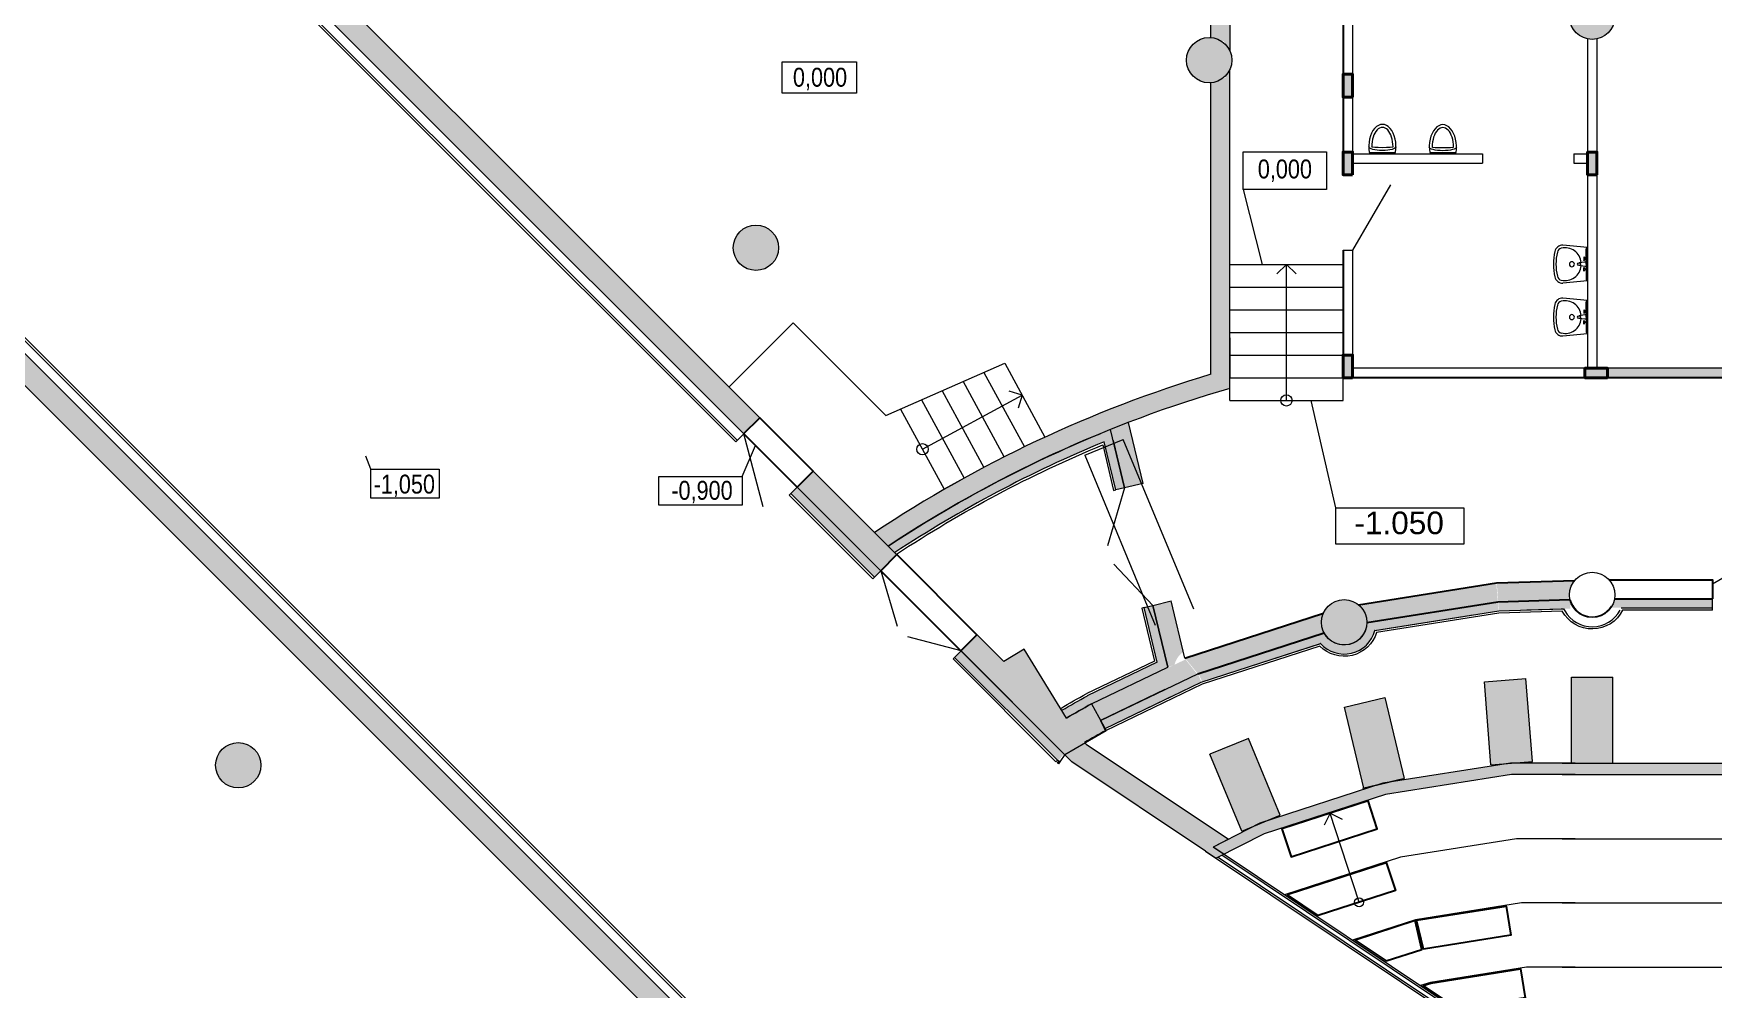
# Model space of a CAD drawing. Header units: millimetres. Extents: x 72919 to 485785, y -53256 to 338519.
# Drawn here: x 201218 to 223439, y 188785 to 201434 of the extents above; entities that cross this region are included whole.
import ezdxf
from ezdxf.enums import TextEntityAlignment as Align

# ---------------------------------------------------------------- set-up
doc = ezdxf.new("R2010")
doc.units = ezdxf.units.MM
doc.linetypes.add('CONTI', pattern=[0])
for name, color, linetype, lineweight in [('1 level', 186, 'Continuous', 15), ('door', 177, 'Continuous', 9), ('equipments', 137, 'CONTI', 20), ('h', 7, 'Continuous', 9), ('stairs', 4, 'Continuous', 5), ('wall', 5, 'Continuous', 40)]:
    doc.layers.add(name, color=color, linetype=linetype, lineweight=lineweight)
doc.styles.add('STW_ARIAL', font='arial.ttf')
doc.styles.add('Шрифт надписей', font='ARIALN.TTF')

# ---------------------------------------------------------------- blocks, each defined once
blk = doc.blocks.new('оааоапо')
at = {"lineweight": 5}
for p, q in [((641168, -527830), (641138, -528154)), ((641609, -527830), (641168, -527830)), ((641189, -527849), (641168, -527830)), ((641360, -527849), (641189, -527849)), ((641292, -527880), (641317, -527855)), ((641292, -527880), (641342, -527880)), ((641342, -527880), (641317, -527855)), ((641360, -527849), (641360, -527864)), ((641389, -527849), (641360, -527849)), ((641360, -527864), (641371, -527941)), ((641389, -527849), (641417, -527849)), ((641417, -527864), (641408, -527941)), ((641417, -527849), (641589, -527849)), ((641417, -527849), (641417, -527864)), ((641432, -527880), (641457, -527855)), ((641482, -527880), (641432, -527880)), ((641482, -527880), (641457, -527855)), ((641589, -527849), (641609, -527830)), ((641609, -527830), (641639, -528154))]:
    blk.add_line(p, q, dxfattribs=at)
blk.add_circle((641389, -527941), 18.6, dxfattribs=at)
for centre, radius, start, end in [((641385, -528126), 213, 94.8866, 193.5637), ((641392, -528126), 213, 346.4206, 84.843), ((641238, -528163), 100, 174.8669, 259.4495), ((641242, -528164), 65, 190.471, 259.3155), ((641389, -528036), 33.3, 90, 270), ((641389, -528036), 33.3, 270, 90), ((641536, -528164), 65, 280.6845, 349.529), ((641539, -528163), 100, 280.5505, 5.1331), ((641389, -527541), 740, 256.7937, 269.9921), ((641392, -527556), 691, 256.4575, 269.7644), ((641386, -527556), 691, 270.2356, 283.5425), ((641389, -527541), 740, 270.0079, 283.2063)]:
    blk.add_arc(centre, radius, start, end, dxfattribs=at)
blk = doc.blocks.new('миприпм')
at = {"layer": 'equipments', "extrusion": (-5.61418e-17, 7.70757e-17, -1)}
blk.add_line((-374835, -1795300), (-375184, -1795300), dxfattribs=at)
for major_axis, ratio, start_param, end_param in [((0, -296), 0.607083, 1.317881, 4.965305), ((0, -257), 0.54742, 1.570796, 4.712389)]:
    blk.add_ellipse((-375009, -1795226), major_axis=major_axis, ratio=ratio, start_param=start_param, end_param=end_param, dxfattribs=at)
at = {"layer": 'equipments'}
for major_axis, ratio in [((180, 0), 0.270009), ((143, 0), 0.084246)]:
    blk.add_ellipse((-375009, -1795226), major_axis=major_axis, ratio=ratio, start_param=3.141593, end_param=6.283185, dxfattribs=at)
blk = doc.blocks.new('сердечник для 125')
at = {"lineweight": 40, "ltscale": 200, "true_color": 0x000000}
h = blk.add_hatch(color=18, dxfattribs=at)
h.dxf.hatch_style = 1
h.paths.add_polyline_path([(-779283, 728683), (-779583, 728683), (-779583, 728558), (-779283, 728558)])
at = {"color": 18, "lineweight": 40, "true_color": 0x000000}
blk.add_lwpolyline([(-779283, 728683), (-779583, 728683), (-779583, 728558), (-779283, 728558)], close=True, dxfattribs=at)
at = {"ltscale": 0.740741}
for points in [[(-779408, 728682), (-779408, 728683)], [(-779283, 728558), (-779283, 728558)]]:
    blk.add_lwpolyline(points, dxfattribs=at)

msp = doc.modelspace()

# ---------------------------------------------------------------- hatches: boundary and pattern name
at = {"ltscale": 500, "true_color": 0x000000}
h = msp.add_hatch(color=18, dxfattribs=at)
h.dxf.hatch_style = 1
edge = h.paths.add_edge_path()
edge.add_arc((221610.43379, 180914.99944), 16720, 106.75488908, 123.660577424, ccw=False)
edge.add_line((216790.42601, 196925.18136), (216790.42601, 200781.95159))
edge.add_line((216790.42601, 200781.95159), (216982.96154, 200848.07611))
edge.add_line((216982.96154, 200848.07611), (217040.42601, 200956.019))
edge.add_line((217040.42601, 200956.019), (217040.42601, 196738.27119))
edge.add_arc((221610.43379, 180914.99944), 16470, 106.109542645, 123.486118476)
edge.add_line((212523.35938, 194651.30094), (212343.00817, 194831.65215))
h.paths.add_polyline_path([(216791.90694, 201376.03314), (216959.95493, 201333.03341), (217040.42601, 201208.83103), (217040.42601, 209126.41597), (216889.68436, 209126.41597), (214919.31993, 208814.32658), (215147.06215, 208783.52107), (215266.98666, 208616.27754), (216790.42601, 208857.57771)])
h = msp.add_hatch(color=18, dxfattribs=at)
h.dxf.hatch_style = 1
h.paths.add_polyline_path([(210611.64207, 196138.75418), (202515.26943, 204235.12682), (202727.40146, 204447.25885), (210823.77411, 196350.88621)])
h = msp.add_hatch(color=18, dxfattribs=at)
h.dxf.hatch_style = 1
edge = h.paths.add_edge_path()
edge.add_arc((221835.4353, 201656.96527), 300, 0, 360)
h = msp.add_hatch(color=18, dxfattribs=at)
h.dxf.hatch_style = 1
edge = h.paths.add_edge_path()
edge.add_arc((216768.77694, 201081.95159), 300, 0, 360)
h = msp.add_hatch(color=18, dxfattribs=at)
h.dxf.hatch_style = 1
edge = h.paths.add_edge_path()
edge.add_arc((221610.43379, 180914.99944), 12890, 148.413454559, 151.218278192)
edge.add_line((210312.86024, 187121.20053), (209962.27611, 187313.79017))
edge.add_arc((221610.43378, 180914.99944), 13290, 149.577862287, 151.218278192, ccw=False)
edge.add_line((210150.22643, 187644.61662), (209237.60166, 188203.87379))
edge.add_line((209237.60166, 188203.87379), (209402.7822, 188473.42394))
edge.add_line((209402.7822, 188473.42394), (198078.17437, 199798.03177))
edge.add_line((198078.17437, 199798.03177), (198290.30641, 200010.1638))
edge.add_line((198290.30641, 200010.1638), (210622.24867, 187678.22154))
edge.add_line((210622.24867, 187678.22154), (210630.08785, 187666.59948))
h = msp.add_hatch(color=18, dxfattribs=at)
h.dxf.hatch_style = 1
edge = h.paths.add_edge_path()
edge.add_arc((210773.09389, 198600.60648), 300, 0, 360)
h = msp.add_hatch(color=18, dxfattribs=at)
h.dxf.hatch_style = 1
h.paths.add_polyline_path([(225361.50367, 197006.01492), (225361.50365, 196880.99859), (221899.28866, 196880.23791), (221899.28868, 197005.22184)])
h = msp.add_hatch(color=18, dxfattribs=at)
h.dxf.hatch_style = 1
h.paths.add_polyline_path([(215465.33087, 196195.66076), (215650.85269, 195422.90657), (215893.94517, 195481.26789), (215700.25404, 196288.04974)])
h = msp.add_hatch(color=18, dxfattribs=at)
h.dxf.hatch_style = 1
h.paths.add_polyline_path([(212433.82774, 194333.48206), (211318.74885, 195431.64739), (211530.88089, 195643.77943), (212645.95978, 194545.6141)])
h = msp.add_hatch(color=18, dxfattribs=at)
h.dxf.hatch_style = 1
edge = h.paths.add_edge_path()
edge.add_line((216220.63336, 193047.73363), (216310.14751, 193082.27835))
edge.add_arc((216600.93695, 193008.51181), 300, 125.052124266, 165.765654648, ccw=False)
edge.add_line((216428.64052, 193254.10078), (216267.45764, 193925.47599))
edge.add_line((216267.45764, 193925.47599), (216023.94184, 193867.01304))
edge.add_line((216023.94184, 193867.01304), (216220.63336, 193047.73363))
h = msp.add_hatch(color=18, dxfattribs=at)
h.dxf.hatch_style = 1
h.paths.add_polyline_path([(218854.44487, 193643.2763, 1), (218254.44487, 193643.2763, 1)])
h = msp.add_hatch(color=18, dxfattribs=at)
h.dxf.hatch_style = 1
edge = h.paths.add_edge_path()
edge.add_arc((221610.43379, 180914.99944), 12890, 118.781721808, 121.586545441, ccw=False)
edge.add_line((215404.2327, 192212.57299), (215211.64306, 192563.15712))
edge.add_arc((221610.43379, 180914.99944), 13290, 118.781721808, 120.422137713)
edge.add_line((214880.81661, 192375.2068), (214321.55943, 193287.83156))
edge.add_line((214321.55943, 193287.83156), (214052.00929, 193122.65102))
edge.add_line((214052.00929, 193122.65102), (213698.16317, 193476.49714))
edge.add_line((213698.16317, 193476.49714), (213486.03114, 193264.36511))
edge.add_line((213486.03114, 193264.36511), (214847.21169, 191903.18456))
edge.add_line((214847.21169, 191903.18456), (214858.83375, 191895.34538))
h = msp.add_hatch(color=18, dxfattribs=at)
h.dxf.hatch_style = 1
h.paths.add_polyline_path([(215211.64306, 192563.15712), (215332.19131, 192343.71488), (216610.5174, 192957.63138), (216456.03276, 193151.57657)])
h = msp.add_hatch(color=18, dxfattribs=at)
h.dxf.hatch_style = 1
h.paths.add_polyline_path([(220410.99028, 192856.62131), (220959.00735, 192899.508), (221045.6856, 191801.30737), (220497.36209, 191758.3967)])
h = msp.add_hatch(color=18, dxfattribs=at)
h.dxf.hatch_style = 1
h.paths.add_polyline_path([(221560.43379, 191779.85357), (222110.43379, 191779.85357), (222110.43379, 192914.99944), (221560.43379, 192914.99944)])
h = msp.add_hatch(color=18, dxfattribs=at)
h.dxf.hatch_style = 1
edge = h.paths.add_edge_path()
edge.add_arc((221610.43379, 180914.99944), 13290, 118.781721808, 120.422137713, ccw=False)
edge.add_line((215211.64306, 192563.15712), (215404.2327, 192212.57299))
edge.add_arc((221830.25064, 180520.3037), 13341.77154, 118.792994667, 120.187966436)
edge.add_line((215121.49537, 192052.66992), (215143.40369, 192030.76161))
edge.add_line((215143.40369, 192030.76161), (217025.19086, 190772.65112))
edge.add_line((217025.19086, 190772.65112), (216821.0925, 190668.65762))
edge.add_line((216821.0925, 190668.65762), (216963.99141, 190573.11939))
edge.add_line((216963.99141, 190573.11939), (216861.88548, 190521.09372))
edge.add_line((216861.88548, 190521.09372), (214952.63074, 191797.76551))
edge.add_line((214952.63074, 191797.76551), (214565.97957, 192184.41668))
edge.add_arc((221610.43379, 180914.99944), 13290, 120.422137713, 122.009289322, ccw=False)
h = msp.add_hatch(color=18, dxfattribs=at)
h.dxf.hatch_style = 1
h.paths.add_polyline_path([(218557.46195, 192519.44817), (219091.64128, 192647.59425), (219348.98668, 191576.55322), (218807.53251, 191446.4548)])
h = msp.add_hatch(color=18, dxfattribs=at)
h.dxf.hatch_style = 1
edge = h.paths.add_edge_path()
edge.add_arc((203925.63724, 191752.1445), 300, 0, 360)
h = msp.add_hatch(color=18, dxfattribs=at)
h.dxf.hatch_style = 1
edge = h.paths.add_edge_path()
edge.add_arc((203925.63724, 191752.1445), 300, 0, 360)
h = msp.add_hatch(color=18, dxfattribs=at)
h.dxf.hatch_style = 1
h.paths.add_polyline_path([(216780.02617, 191896.53013), (217288.16535, 192107.00827), (217709.96061, 191089.57229), (217201.82687, 190879.0964)])
h = msp.add_hatch(color=18, dxfattribs=at)
h.dxf.hatch_style = 1
h.paths.add_polyline_path([(220767.70894, 191629.92013), (220755.90364, 191779.92013), (219066.06015, 191512.27461), (217439.60638, 190983.80675), (216821.0925, 190668.65762), (216963.99141, 190573.11939), (217497.18648, 190844.79634), (219101.1853, 191365.96812)])
h = msp.add_hatch(color=18, dxfattribs=at)
h.dxf.hatch_style = 1
h.paths.add_polyline_path([(337664.97028, 191779.92013), (220755.90364, 191779.92013), (220767.70894, 191629.92013), (337653.16497, 191629.92013)])
h.paths.add_polyline_path([(330478.27469, 191343.1757), (331683.85109, 191343.17363), (331683.85175, 191726.10337), (330478.27535, 191726.10544)], flags=9)
at = {"layer": 'wall', "lineweight": 18, "ltscale": 0.007407, "true_color": 0x000000}
h = msp.add_hatch(color=18, dxfattribs=at)
h.dxf.hatch_style = 1
h.paths.add_polyline_path([(218665.77109, 205264.42791), (218665.49434, 199864.9954), (218540.49434, 199865.00181), (218540.77109, 205264.43432)], flags=0)
h = msp.add_hatch(color=18, dxfattribs=at)
h.dxf.hatch_style = 1
h.paths.add_polyline_path([(202430.41641, 204150.27421), (210526.77003, 196053.88253), (210611.62304, 196138.73515), (202515.26943, 204235.12682), (202430.41641, 204150.27421)], flags=0)
h = msp.add_hatch(color=18, dxfattribs=at)
h.dxf.hatch_style = 1
h.paths.add_polyline_path([(221897.36442, 201363.16537), (221897.33605, 199864.99947), (221772.33605, 199865.00183), (221772.36442, 201363.16774)], flags=0)
h = msp.add_hatch(color=18, dxfattribs=at)
h.dxf.hatch_style = 1
h.paths.add_polyline_path([(210714.95366, 187751.43929), (210630.08785, 187666.59948), (198290.30641, 200010.1638), (198375.17223, 200095.00361), (210714.95366, 187751.43929)], flags=0)
h = msp.add_hatch(color=18, dxfattribs=at)
h.dxf.hatch_style = 1
h.paths.add_polyline_path([(218665.42611, 199843.53456), (220382.42605, 199843.53319), (220382.42594, 199718.53319), (218665.42601, 199718.53456)], flags=0)
h = msp.add_hatch(color=18, dxfattribs=at)
h.dxf.hatch_style = 1
h.paths.add_polyline_path([(221592.42594, 199843.53302), (221773.66989, 199843.53302), (221773.66989, 199718.53302), (221592.42594, 199718.53302)], flags=0)
h = msp.add_hatch(color=18, dxfattribs=at)
h.dxf.hatch_style = 1
h.paths.add_polyline_path([(221898.81149, 199565.1266), (221898.81149, 197004.17368), (221773.81149, 197004.17368), (221773.81149, 199565.1266)], flags=0)
h = msp.add_hatch(color=18, dxfattribs=at)
h.dxf.hatch_style = 1
h.paths.add_polyline_path([(218665.39408, 198567.56477), (218540.39408, 198567.5619), (218540.42601, 197179.85324), (218665.42601, 197179.85611), (218665.39408, 198567.56477)], flags=0)
h = msp.add_hatch(color=18, dxfattribs=at)
h.dxf.hatch_style = 1
h.paths.add_polyline_path([(218665.3553, 197004.85087), (221737.96556, 197004.90905), (221737.96793, 196879.90905), (218665.35767, 196879.85087)], flags=0)
h = msp.add_hatch(color=18, dxfattribs=at)
h.dxf.hatch_style = 1
edge = h.paths.add_edge_path()
edge.add_arc((221610.43379, 180914.99944), 16470, 112.329701296, 123.486118476)
edge.add_line((212523.35938, 194651.30094), (212609.968, 194564.69232))
edge.add_arc((221610.43379, 180914.99944), 16350, 112.395030214, 123.400443635, ccw=False)
edge.add_line((215381.24433, 196031.86746), (215352.89242, 196149.96173))
h = msp.add_hatch(color=18, dxfattribs=at)
h.dxf.hatch_style = 1
h.paths.add_polyline_path([(215465.33087, 196195.66076), (215650.85269, 195422.90657), (215534.16829, 195394.89313), (215352.89242, 196149.96173)])
h = msp.add_hatch(color=18, dxfattribs=at)
h.dxf.hatch_style = 1
h.paths.add_polyline_path([(211233.89478, 195346.79584), (211318.74885, 195431.64739), (212425.80323, 194324.5602), (212340.94916, 194239.70864)])
h = msp.add_hatch(color=18, dxfattribs=at)
h.dxf.hatch_style = 1
h.paths.add_polyline_path([(220587.33808, 193914.66296), (220567.66264, 194164.66311), (218789.07917, 193882.94927), (218828.18967, 193636.02749)])
h = msp.add_hatch(color=18, dxfattribs=at)
h.dxf.hatch_style = 1
edge = h.paths.add_edge_path()
edge.add_arc((221835.43379, 194004.99944), 300, 140.036074252, 191.440457374)
edge.add_line((221541.39438, 193945.4946), (220593.07789, 193914.92398))
edge.add_line((220593.07789, 193914.92398), (220573.212, 194164.41343))
edge.add_line((220573.212, 194164.41343), (221605.49909, 194197.69099))
h = msp.add_hatch(color=18, dxfattribs=at)
h.dxf.hatch_style = 1
h.paths.add_polyline_path([(223425.43379, 193954.99944), (223425.43379, 194204.99944), (222071.41973, 194204.99944), (222071.41973, 193954.99944), (223425.43379, 193954.99944)], flags=0)
h = msp.add_hatch(color=18, dxfattribs=at)
h.dxf.hatch_style = 1
h.paths.add_polyline_path([(215907.25744, 193838.9996), (216023.94184, 193867.01304), (216221.03665, 193047.91871), (215211.64306, 192563.15712), (214880.81661, 192375.2068), (214820.05257, 192478.68497), (215156.74547, 192669.91361), (216081.32771, 193113.94453)])
h = msp.add_hatch(color=18, dxfattribs=at)
h.dxf.hatch_style = 1
h.paths.add_polyline_path([(218357.22476, 193526.60645), (218279.97051, 193764.37058), (216448.96553, 193169.441), (216619.75859, 192962.06947)])
h = msp.add_hatch(color=18, dxfattribs=at)
h.dxf.hatch_style = 1
h.paths.add_polyline_path([(218854.42893, 193640.18358), (218957.99601, 193535.09184), (220599.30439, 193795.06236), (220587.94043, 193914.75836)])
h = msp.add_hatch(color=18, dxfattribs=at)
h.dxf.hatch_style = 1
h.paths.add_polyline_path([(221544.05919, 193945.58051), (220880.46724, 193924.18847), (220591.08546, 193914.85975), (220606.08008, 193795.28079), (221547.92559, 193825.64281)])
h = msp.add_hatch(color=18, dxfattribs=at)
h.dxf.hatch_style = 1
h.paths.add_polyline_path([(222249.55937, 193934.99944, -0.8519880447), (221420.24811, 193941.58924), (221541.39438, 193945.4946, 0.8314364028), (222131.23777, 193954.99944)], flags=0)
h = msp.add_hatch(color=18, dxfattribs=at)
h.dxf.hatch_style = 1
h.paths.add_polyline_path([(224335.43379, 193954.99944), (224335.43379, 193834.99944), (228728.78268, 193834.99944), (228814.6298, 193954.99944)])
edge = h.paths.add_edge_path()
edge.add_arc((221835.43379, 194004.99944), 300, 327.67918772, 350.405931773)
edge.add_line((222131.23777, 193954.99944), (223425.43379, 193954.99944))
edge.add_line((223425.43379, 193954.99944), (223425.43379, 193834.99944))
edge.add_line((223425.43379, 193834.99944), (222088.95409, 193834.99944))
edge.add_line((222088.95409, 193834.99944), (222088.95409, 193844.60164))
h = msp.add_hatch(color=18, dxfattribs=at)
h.dxf.hatch_style = 1
edge = h.paths.add_edge_path()
edge.add_line((218854.43386, 193640.18436), (218974.42742, 193638.94108))
edge.add_arc((218552.53885, 193644.95528), 421.93144, 205.106801983, 359.183280346, ccw=False)
edge.add_line((218170.47216, 193465.92685), (218288.57658, 193504.3013))
edge.add_arc((218554.44194, 193643.29936), 300.00809, 207.601186108, 359.405083704)
h = msp.add_hatch(color=18, dxfattribs=at)
h.dxf.hatch_style = 1
h.paths.add_polyline_path([(216628.0796, 192964.77313), (216678.05888, 192854.83691), (218244.01695, 193363.64754), (218288.57658, 193504.3013)])
h = msp.add_hatch(color=18, dxfattribs=at)
h.dxf.hatch_style = 1
h.paths.add_polyline_path([(214770.53008, 191810.1608), (213401.60648, 193179.04037), (213486.45793, 193263.89455), (214847.21169, 191903.18456)])
h = msp.add_hatch(color=18, dxfattribs=at)
h.dxf.hatch_style = 1
h.paths.add_polyline_path([(215384.14105, 192235.54268), (216666.36501, 192851.03734), (216619.75859, 192962.06947), (215332.19131, 192343.71488)])
h = msp.add_hatch(color=18, dxfattribs=at)
h.dxf.hatch_style = 1
h.paths.add_polyline_path([(214791.7306, 191795.86087), (214770.53008, 191810.1608), (214847.21169, 191903.18456), (214858.83375, 191895.34538), (214791.7306, 191795.86087)], flags=0)

# ---------------------------------------------------------------- linework, layer by layer
at = {"color": 18, "ltscale": 500, "true_color": 0x000000}
for p, q in [((218540.24217, 206598.53218), (218540.37515, 199568.5619)), ((218540.39408, 198567.5619), (218540.42601, 196879.85324)), ((226985.18081, 196879.85324), (218534.27368, 196879.85324)), ((218743.99417, 193875.80816), (220567.66264, 194164.66311)), ((220567.69628, 194164.23563), (221605.49909, 194197.69099)), ((216448.96553, 193169.441), (218279.97051, 193764.37058)), ((218854.42893, 193640.18358), (220587.94043, 193914.75836)), ((220587.94043, 193914.75836), (221541.39438, 193945.4946)), ((216619.75859, 192962.06947), (218288.57658, 193504.3013))]:
    msp.add_line(p, q, dxfattribs=at)
for points in [[(415650.43379, 180914.99944, 0.4142135624), (336810.43379, 259754.99944), (221610.43379, 259754.99944, 0.4142135624), (142770.43379, 180914.99944), (142770.43379, 104414.99944, 0.4142135624), (221610.43379, 25574.99944), (336810.43379, 25574.99944, 0.4142135624), (415650.43379, 104414.99944)], [(414950.43379, 180914.99944, 0.4142135624), (336810.43379, 259054.99944), (221610.43379, 259054.99944, 0.4142135624), (143470.43379, 180914.99944), (143470.43379, 104414.99944, 0.4142135624), (221610.43379, 26274.99944), (336810.43379, 26274.99944, 0.4142135624), (414950.43379, 104414.99944)]]:
    msp.add_lwpolyline(points, format="xyb", close=True, dxfattribs=at)
for points in [[(210611.10478, 196138.63827), (210823.23682, 196350.77031), (211529.98728, 195643.94776), (211318.03998, 195432.00046), (210611.25347, 196138.78697)], [(212423.75505, 194326.28469), (212635.70267, 194538.23232), (213696.39238, 193477.60168), (213484.2673, 193265.4766), (212423.60077, 194326.13041)], [(222059.04058, 194204.99944), (223425.43379, 194204.99944), (223425.43379, 193954.99944)], [(222131.23777, 193954.99944), (223425.43379, 193954.99944)], [(217827.22681, 190047.98619), (219111.35318, 190465.22414), (219231.86981, 190094.3121), (218211.72194, 189762.84596), (217803.3939, 190035.84271), (217827.22681, 190047.98619)], [(219700.60008, 188869.19628), (220885.82609, 189056.91764), (220946.83553, 188671.71918), (220055.01847, 188530.46924), (219598.16061, 188835.91168), (219700.60008, 188869.19628)]]:
    msp.add_lwpolyline(points, dxfattribs=at)
for points in [[(218872.84077, 191281.46965), (217731.57295, 190910.64925), (217852.08958, 190539.73721), (218993.3574, 190910.55761)], [(219511.46536, 189699.83564), (220696.69137, 189887.557), (220757.70081, 189502.35855), (219602.79058, 189319.43873)], [(219492.01797, 189695.16673), (218698.56315, 189437.35764), (219111.31955, 189161.40005), (219583.34318, 189314.76983)]]:
    msp.add_lwpolyline(points, close=True, dxfattribs=at)
at = {"layer": '1 level', "color": 177, "true_color": 0x293189}
for p, q in [((221439.57957, 191779.85357), (336614.76728, 191779.85357)), ((221439.57957, 191629.85357), (336614.76728, 191629.85357)), ((221439.57957, 191629.85357), (336614.76728, 191629.85357)), ((221439.57957, 191629.85357), (336614.76728, 191629.85357)), ((220973.44993, 187892.50708), (216821.0925, 190668.65762)), ((221439.57957, 190779.85357), (336614.76728, 190779.85357)), ((216718.98657, 190616.63196), (220931.8939, 187799.99944)), ((216887.41196, 190534.10014), (220939.48128, 187824.99944)), ((220954.65604, 187874.99944), (216938.46493, 190560.11297)), ((221439.57957, 189929.85357), (336614.76728, 189929.85357)), ((221439.57957, 189079.85357), (336614.76728, 189079.85357))]:
    msp.add_line(p, q, dxfattribs=at)
for points in [[(221610.23672, 191779.92035), (220755.90364, 191779.92013), (219066.06015, 191512.27461), (217439.60638, 190983.80675), (216821.0925, 190668.65762)], [(221610.23676, 191629.92035), (220767.70894, 191629.92013), (219101.1853, 191365.96812), (217497.18648, 190844.79634), (216861.88548, 190521.09372)], [(216963.99141, 190573.11939), (216821.0925, 190668.65762)], [(221610.23698, 190779.92035), (220834.60565, 190779.92015), (219300.22782, 190536.89802), (217764.51284, 190037.91305)], [(216718.98657, 190616.63196), (216861.88548, 190521.09372)], [(221610.23719, 189929.92035), (220901.50236, 189929.92017), (219499.27033, 189707.82793), (218664.11007, 189436.4674)], [(221610.23741, 189079.92035), (220968.39907, 189079.92018), (219698.31285, 188878.75783), (219563.70729, 188835.02175)], [(221610.23741, 189079.92035), (220968.39907, 189079.92018), (219698.31285, 188878.75783), (219624.07867, 188854.63764)]]:
    msp.add_lwpolyline(points, dxfattribs=at)
at = {"layer": 'door', "linetype": 'ByBlock', "ltscale": 100}
for p, q in [((219165.42601, 199433.58957), (218665.42601, 198567.56417)), ((210870.46112, 195172.82835), (210611.64207, 196138.75418)), ((215650.85269, 195422.90657), (215423.64036, 194655.8508)), ((224213.5169, 194604.99944), (223425.43379, 194149.99944)), ((212425.80061, 194324.55758), (212641.91705, 193593.95687)), ((216024.36516, 193867.11467), (215508.09927, 194411.14548)), ((213486.46077, 193263.89739), (212784.01855, 193451.85534))]:
    msp.add_line(p, q, dxfattribs=at)
at = {"layer": 'h'}
for points in [[(211119.72873, 201059.67343), (212102.18827, 201059.67343), (212102.18827, 200643.28927), (211119.72873, 200643.28927)], [(217220.5062, 199868.80011), (218320.5062, 199868.80011), (218320.5062, 199368.80011), (217220.5062, 199368.80011)], [(205677.88549, 195669.35973), (206582.92263, 195669.35973), (206582.92263, 195285.05708), (205677.88549, 195285.05708)], [(209490.17278, 195574.14752), (210590.17278, 195574.14752), (210590.17278, 195191.21371), (209490.17278, 195191.21371)], [(218443.60353, 195157.20409), (220138.70905, 195157.20118), (220138.70822, 194677.80149), (218443.6027, 194677.8044)]]:
    msp.add_lwpolyline(points, close=True, dxfattribs=at)
at = {"layer": 'h', "ltscale": 0.007407}
for points in [[(217220.5062, 199368.80011), (217467.83119, 198379.85324)], [(218443.60353, 195157.20409), (218119.83219, 196579.85324)]]:
    msp.add_lwpolyline(points, dxfattribs=at)
at = {"layer": 'h', "ltscale": 0.740741}
for points in [[(205677.88549, 195669.35973), (205613.46866, 195842.84082)], [(210590.17278, 195574.14752), (210769.05581, 195981.34043)]]:
    msp.add_lwpolyline(points, dxfattribs=at)
at = {"layer": 'stairs', "color": 4, "lineweight": 18}
for p, q in [((218540.42601, 196579.85324), (218540.42601, 198530.85324)), ((217040.42601, 198379.85324), (218540.42601, 198379.85324)), ((217790.42601, 196579.85324), (217790.42601, 198379.85324)), ((217040.42601, 198079.85324), (218540.42601, 198079.85324)), ((217040.42601, 197779.85324), (218540.42601, 197779.85324)), ((211266.00706, 197606.02686), (210417.63443, 196757.65423)), ((212493.59779, 196378.43613), (211266.00706, 197606.02686)), ((217040.42601, 197479.85324), (218540.42601, 197479.85324)), ((217040.42601, 197407.52153), (217040.42601, 196879.85324)), ((217040.42601, 197179.85324), (218540.42601, 197179.85324)), ((212493.59779, 196378.43613), (214065.30039, 197070.26586)), ((213789.77318, 196948.9847), (214324.8839, 195964.2241)), ((214065.30039, 197070.26586), (214596.49353, 196092.71476)), ((217040.42601, 196879.85324), (218540.42601, 196879.85324)), ((213238.71876, 196706.42238), (213789.92472, 195692.04183)), ((213514.24597, 196827.70354), (214053.52165, 195835.27821)), ((214294.24274, 196648.94482), (214121.43251, 196700.07027)), ((217040.42601, 196579.85324), (217040.42601, 196738.27119)), ((212687.66434, 196463.86006), (213262.73087, 195405.56907)), ((212963.19155, 196585.14122), (213526.32779, 195548.80545)), ((212976.25811, 195932.76292), (214294.24274, 196648.94482)), ((214294.24274, 196648.94482), (214243.11729, 196476.13459)), ((217040.42601, 196579.85324), (218540.42601, 196579.85324))]:
    msp.add_line(p, q, dxfattribs=at)
at = {"layer": 'stairs', "color": 4}
for q in [(217662.99526, 198252.42249), (217917.85675, 198252.42249)]:
    msp.add_line((217790.42601, 198379.85324), q, dxfattribs=at)
at = {"layer": 'stairs', "color": 4, "ltscale": 100}
msp.add_line((218752.54784, 189938.15724), (218366.21725, 191127.16208), dxfattribs=at)
at = {"layer": 'stairs', "color": 4, "lineweight": 18}
msp.add_lwpolyline([(213526.32779, 195548.80545), (213262.73087, 195405.56907)], dxfattribs=at)
for centre in [(217790.42601, 196579.85324), (212976.25811, 195932.76292)]:
    msp.add_circle(centre, 75.52444, dxfattribs=at)
at = {"layer": 'stairs', "color": 4, "ltscale": 100}
msp.add_circle((218752.54784, 189938.15724), 59.63351, dxfattribs=at)
at = {"layer": 'wall', "color": 18, "lineweight": 18, "ltscale": 0.007407, "true_color": 0x000000}
for p, q in [((218665.42601, 206598.53457), (218665.42601, 199568.56417)), ((221772.36442, 201363.16774), (221772.44688, 197003.6604)), ((221898.60155, 201363.18826), (221898.60155, 197003.6604)), ((217040.42601, 196738.27119), (217040.42601, 200956.019)), ((216790.42601, 196925.18136), (216790.42601, 200783.23785)), ((198290.30641, 200010.1638), (210632.02551, 187668.53655)), ((209402.7822, 188473.42394), (198078.17437, 199798.03177)), ((218665.42601, 199843.53456), (220382.42605, 199843.53319)), ((220382.42605, 199843.53319), (220382.42594, 199718.53319)), ((221592.42605, 199843.53302), (221592.42594, 199718.53302)), ((221592.42605, 199843.53302), (221772.39316, 199843.53287)), ((218540.37515, 199568.5619), (218665.42601, 199568.56426)), ((218665.42601, 199718.53456), (220382.42594, 199718.53319)), ((221592.42594, 199718.53302), (221772.39553, 199718.53287)), ((218540.39408, 198567.5619), (218665.42601, 198567.56426)), ((218665.42601, 198567.56426), (218665.42601, 196879.85324)), ((226985.18081, 197004.21486), (218660.42601, 197004.05739)), ((215893.94517, 195481.26789), (215700.25404, 196288.04974)), ((215907.25744, 193838.9996), (215878.08635, 193831.99624)), ((215878.08635, 193831.99624), (216046.50084, 193130.49918)), ((216081.32771, 193113.94453), (215907.25744, 193838.9996)), ((216448.96553, 193169.441), (216267.45764, 193925.47599)), ((223425.43379, 193804.99944), (223425.43379, 193954.99944)), ((216046.50084, 193130.49918), (215143.02313, 192696.60373)), ((216081.32771, 193113.94453), (215156.74547, 192669.91361)), ((215211.64306, 192563.15712), (216221.03665, 193047.91871)), ((215332.19131, 192343.71488), (216619.75859, 192962.06947)), ((218369.24563, 191117.84167), (218288.93277, 190960.21895)), ((218369.24563, 191117.84167), (218526.86835, 191037.5288))]:
    msp.add_line(p, q, dxfattribs=at)
for points in [[(217040.42601, 208876.41597), (217040.42601, 204287.37872), (217040.42601, 204287.37872), (217040.42601, 204407.37872), (217040.42601, 204407.37872), (217040.42601, 201208.83103)], [(216790.42601, 201381.61218), (216790.42601, 204407.37872), (216790.42601, 204407.37872), (216790.42601, 204287.37872), (216790.42601, 204287.37872), (216790.42601, 208857.57771)], [(202515.26943, 204235.12682), (202409.20316, 204129.06105), (210505.55678, 196032.66938), (210611.62304, 196138.73515)], [(210611.62304, 196138.73515), (202515.26943, 204235.12682)], [(210526.77003, 196053.88253), (202430.41641, 204150.27421)], [(210714.95366, 187751.43929), (210630.08785, 187666.59948), (198290.30641, 200010.1638), (198375.17223, 200095.00361), (210714.95366, 187751.43929)], [(210714.95366, 187751.43929), (210736.17012, 187772.64924), (198396.38868, 200116.21356), (198375.17223, 200095.00361)], [(215125.08336, 195853.26645), (215633.22806, 196063.75706)], [(215360.26682, 195990.73534), (215504.99719, 195387.88977), (215534.16829, 195394.89313)], [(215893.94517, 195481.26789), (215650.85269, 195422.90657), (215465.33087, 196195.66076)], [(216564.32858, 193815.9713), (215633.22132, 196063.75427)], [(215125.08336, 195853.26645), (216056.18388, 193605.48068)], [(211233.89478, 195346.79584), (211212.68126, 195325.58295), (212319.73302, 194218.49313), (212340.94654, 194239.70602)], [(211233.89478, 195346.79584), (211318.74885, 195431.64739), (212425.80061, 194324.55758), (212340.94654, 194239.70602), (211233.89478, 195346.79584)], [(215907.25744, 193838.9996), (216023.94184, 193867.01304), (216220.63521, 193047.72592)], [(216221.03665, 193047.91871), (216024.36516, 193867.11467), (216267.45764, 193925.47599)], [(221438.97419, 193792.11499), (220602.14538, 193765.13836), (218983.88778, 193508.81891)], [(221420.24811, 193941.58924), (221541.39438, 193945.4946)], [(221424.47418, 193821.66314), (221429.956, 193821.83986)], [(221429.956, 193821.83986), (221457.0533, 193822.71338)], [(223425.43379, 193954.99944), (222131.23777, 193954.99944)], [(222219.49107, 193834.99944), (223425.43379, 193834.99944)], [(223425.43379, 193804.99944), (222238.54667, 193804.99944)], [(222246.98638, 193834.99944), (222252.08712, 193834.99944)], [(222252.08712, 193834.99944), (223425.43379, 193834.99944)], [(218959.78445, 193533.27708), (218957.99601, 193535.09184), (220232.8487, 193737.01862), (220231.70879, 193734.74021)], [(217018.49335, 192963.27194), (217016.44307, 192964.7846), (218244.01695, 193363.64754), (218243.24761, 193361.2191)], [(218288.57658, 193504.3013), (217205.5952, 193152.41932)], [(214762.36024, 191818.33038), (214741.14738, 191797.11683), (213380.39646, 193157.82967), (213486.46077, 193263.89739)], [(214770.53008, 191810.1608), (213401.60932, 193179.04322)], [(213486.46077, 193263.89739), (214847.21169, 191903.18456)], [(220410.40507, 192856.57551), (220958.72858, 192899.48618)], [(221044.67741, 191801.22847), (220958.73002, 192899.48629)], [(221560.43379, 191779.85357), (221560.43379, 192914.99944)], [(221560.43379, 192914.99944), (222110.43379, 192914.99944)], [(222110.43379, 191779.85357), (222110.43379, 192914.99944)], [(220496.3539, 191758.3178), (220410.4065, 192856.57562)], [(218814.20717, 191448.05856), (218556.83992, 192519.19052), (219091.64128, 192647.59425), (219348.98668, 191576.55322)], [(216718.98657, 190616.63196), (214952.63074, 191797.76551), (214565.97957, 192184.41668)], [(217287.53789, 192106.74837), (216779.40415, 191896.27248)], [(217709.02632, 191089.18529), (217287.53789, 192106.74837)], [(214774.95481, 191770.98975), (214763.33276, 191778.82892), (214780.10854, 191803.70005), (214791.7306, 191795.86087), (214774.95481, 191770.98975)], [(214847.21169, 191903.18456), (214858.83375, 191895.34538), (214791.7306, 191795.86087), (214770.53008, 191810.1608)], [(217200.89257, 190878.70941), (216779.40415, 191896.27248)], [(220496.33818, 191758.31657), (221044.67741, 191801.22847)], [(221560.43379, 191780.18716), (222110.43379, 191780.18716)], [(218798.84863, 191448.05488), (219333.64346, 191576.55322)], [(218814.19184, 191448.05488), (219348.98668, 191576.55322)], [(217200.87801, 190878.70337), (217709.02632, 191089.18529)]]:
    msp.add_lwpolyline(points, dxfattribs=at)
for points in [[(210611.64207, 196138.75418), (202515.26943, 204235.12682), (202727.40146, 204447.25885), (210823.77411, 196350.88621)], [(212425.37096, 194325.02528), (211318.74885, 195431.64739), (211530.88089, 195643.77943), (212637.503, 194537.15732)]]:
    msp.add_lwpolyline(points, close=True, dxfattribs=at)
for points in [[(212523.35938, 194651.30094, -0.0482555558), (215324.81583, 196138.39942)], [(215381.24433, 196031.86746, 0.0480571195), (212609.968, 194564.69232, 0.0475916901)], [(212631.62431, 194543.036, -0.0474241784), (215360.26682, 195990.73534)], [(215500.73163, 196048.20596), (215650.85269, 195422.90657), (215534.16829, 195394.89313), (215381.24433, 196031.86746, -0.001859631)], [(216183.59743, 192752.60294), (215332.19131, 192343.71488), (215384.14105, 192235.54268), (216664.4736, 192850.42279), (218241.74394, 193362.90899, 0.5963779467), (218960.37355, 193535.46843), (220599.30439, 193795.06236), (221457.0533, 193822.71338)], [(220971.68411, 193804.99357), (220970.13581, 193807.01676), (221429.956, 193821.83986), (221457.0533, 193822.71338, 0.0199023583), (221472.74583, 193793.20368)], [(221422.2476, 193941.6537), (221544.05919, 193945.58051, 0.6613001726), (222088.95409, 193856.60292)], [(222238.54667, 193804.99944, -0.6090738864), (221438.97419, 193792.11499)], [(221472.74583, 193793.20368, 0.584820183), (222204.75749, 193804.99944)], [(218854.42893, 193640.18358, -0.779967554), (218288.57658, 193504.3013)], [(215211.64306, 192563.15712, 0.0071577869), (214880.81661, 192375.2068), (214321.55943, 193287.83156), (214052.00929, 193122.65102), (213698.16317, 193476.49714), (213486.03114, 193264.36511), (214847.21169, 191903.18456), (214858.83375, 191895.34538), (215404.2327, 192212.57299)], [(218983.88778, 193508.81891, -0.5670446738), (218232.89298, 193328.48927), (216675.65235, 192822.51112), (215397.12848, 192208.49963), (215384.14105, 192235.54268), (216330.50934, 192690.03635), (216330.07022, 192687.52705)], [(214804.86156, 192504.55451, -0.0072342127), (215143.02313, 192696.60373, -0.0072342127)], [(214820.05257, 192478.68497, -0.0072342127), (215157.45932, 192670.3055, -0.0072342127)], [(214880.81661, 192375.2068, -0.0071577869), (215211.64306, 192563.15712), (215404.2327, 192212.57299, 0.0060867878), (215121.49537, 192052.66992), (215143.40369, 192030.76161), (217025.19086, 190772.65112), (216821.0925, 190668.65762)]]:
    msp.add_lwpolyline(points, format="xyb", dxfattribs=at)
for centre in [(221835.43531, 201656.46292), (216768.77694, 201081.95159), (210773.10422, 198599.10981), (221835.43379, 194004.99944), (218554.44487, 193643.2763), (203925.63724, 191751.64215), (203925.63724, 191751.64215)]:
    msp.add_circle(centre, 300, dxfattribs=at)
for radius, start, end in [(16720, 106.754889078, 123.660577426), (16470, 106.109542651, 123.486118459)]:
    msp.add_arc((221610.43379, 180914.99944), radius, start, end, dxfattribs=at)

# ---------------------------------------------------------------- block references
at = {"layer": 'equipments', "xscale": -1, "rotation": 359.9999999999932}
for p in [(-155948.88322, 1995161.76145), (-155148.93245, 1995158.36931)]:
    msp.add_blockref('миприпм', p, dxfattribs=at)
at = {"layer": 'equipments', "extrusion": (-1.18972e-19, -6.86778e-20, -1), "xscale": -1, "zscale": -1, "rotation": 90.00214251829213}
for p in [(-749626.72929, 839750.86969), (-749626.72929, 839050.86969)]:
    msp.add_blockref('оааоапо', p, dxfattribs=at)
at = {"layer": 'wall', "color": 18, "lineweight": 18, "ltscale": 0.007407, "true_color": 0x000000, "rotation": 270}
for p in [(-510016.68144, -578688.56442), (-510017.25016, -579718.32203), (-506784.07462, -579718.32203), (-510017.3185, -582403.4706)]:
    msp.add_blockref('сердечник для 125', p, dxfattribs=at)
at = {"layer": 'wall', "color": 18, "lineweight": 18, "ltscale": 0.007407, "true_color": 0x000000, "xscale": -1, "rotation": 180}
msp.add_blockref('сердечник для 125', (1001321.28941, 925561.91819), dxfattribs=at)

# ---------------------------------------------------------------- texts
at = {"layer": 'h', "style": 'STW_ARIAL'}
msp.add_text('-1.050', height=298.8, rotation=359.999901549, dxfattribs=at).set_placement((219281.70937, 194958.63687), align=Align.MIDDLE_CENTER)
at = {"layer": 'h', "char_height": 250, "attachment_point": 5, "style": 'Шрифт надписей'}
for s, insert in [('0,000', (211621.20912, 200832.86541)), ('0,000', (217770.5062, 199618.80011)), ('-1,050', (206122.17198, 195448.43523)), ('-0,900', (210059.69777, 195366.40801))]:
    msp.add_mtext_dynamic_manual_height_columns(s, width=5.8397345, gutter_width=50, heights=[0], dxfattribs=dict(at, insert=insert))

doc.saveas('drawing.dxf')
